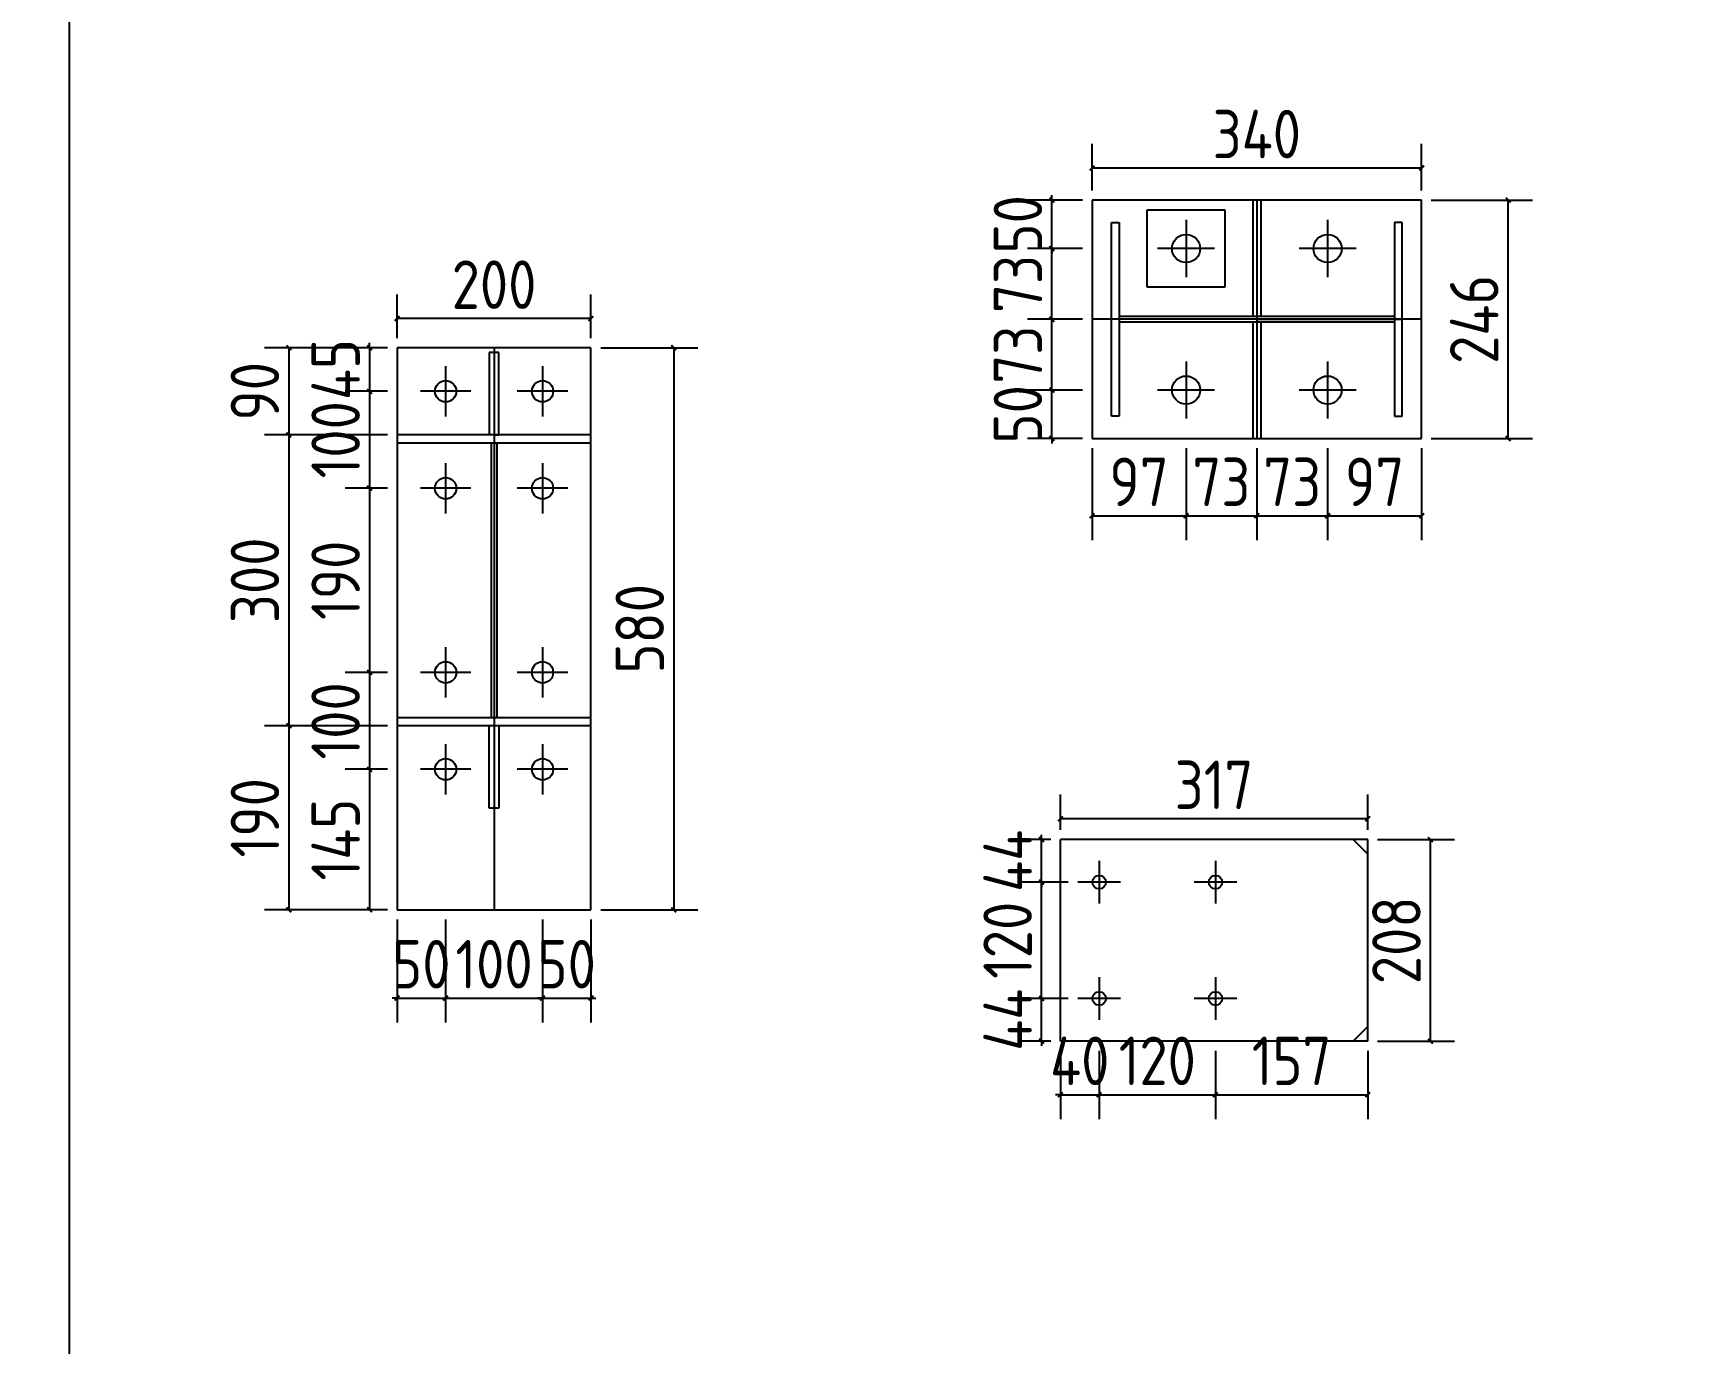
# Model space of a CAD drawing. Extents: x 533809 to 747315, y -17138 to 180511.
# Drawn here: x 640314 to 643712, y 163526 to 166230 of the extents above; entities that cross this region are included whole.
import ezdxf

# ---------------------------------------------------------------- set-up
doc = ezdxf.new("R2010")
doc.units = 0
doc.header["$LTSCALE"] = 1000
doc.header["$MEASUREMENT"] = 0
doc.styles.get("Standard").update_dxf_attribs({"font": 'gbenor.shx', "bigfont": 'gbcbig.shx'})
doc.dimstyles.get("Standard").update_dxf_attribs({"dimscale": 100, "dimtxt": 3.5, "dimasz": 1, "dimexe": 2.5, "dimexo": 3, "dimgap": 1.5, "dimtad": 1, "dimdec": 0, "dimzin": 0, "dimdsep": 46, "dimtxsty": 'Standard', "dimblk": 'ARCHTICK', "dimcen": 0.09, "dimadec": 0, "dimazin": 0, "dimtfac": 1, "dimtdec": 0, "dimtix": 1, "dimtmove": 2, "dimatfit": 3, "dimfxl": 1, "dimtolj": 1, "dimtzin": 0, "dimarcsym": 0})

# ---------------------------------------------------------------- blocks, each defined once
blk = doc.blocks.new('_ArchTick')
at = {"color": 0, "linetype": 'ByBlock', "const_width": 0.4}
blk.add_lwpolyline([(-0.5, -0.5), (0.5, 0.5)], dxfattribs=at)
blk = doc.blocks.new('*D129')
at = {"color": 3, "lineweight": -2}
for p, q in [((641045, 165580.4), (640958.2, 165580.4)), ((641008.2, 165580.4), (641008.2, 165590.4)), ((641008.2, 165580.4), (641008.2, 165490.4)), ((641045, 165490.4), (640958.2, 165490.4)), ((641008.2, 165490.4), (641008.2, 165480.4))]:
    blk.add_line(p, q, dxfattribs=at)
at = {"layer": 'Defpoints', "color": 0}
for p in [(641065, 165580.4), (641008.2, 165490.4), (641065, 165490.4)]:
    blk.add_point(p, dxfattribs=at)
at = {"color": 3, "lineweight": -2, "xscale": 10, "yscale": 10, "zscale": 10}
for p, rotation in [((641008.2, 165580.4), 270), ((641008.2, 165490.4), 90)]:
    blk.add_blockref('_ArchTick', p, dxfattribs=dict(at, rotation=rotation))
at = {"color": 0, "insert": (640938.2, 165535.4), "char_height": 100, "attachment_point": 5, "rotation": 90}
blk.add_mtext('\\A1;45', dxfattribs=at)
blk = doc.blocks.new('*D119')
at = {"color": 3, "lineweight": -2}
for p, q in [((641045, 165490.4), (640958.2, 165490.4)), ((641008.2, 165490.4), (641008.2, 165290.4)), ((641045, 165290.4), (640958.2, 165290.4))]:
    blk.add_line(p, q, dxfattribs=at)
at = {"layer": 'Defpoints', "color": 0}
for p in [(641065, 165490.4), (641008.2, 165290.4), (641065, 165290.4)]:
    blk.add_point(p, dxfattribs=at)
at = {"color": 3, "lineweight": -2, "xscale": 10, "yscale": 10, "zscale": 10}
for p, rotation in [((641008.2, 165490.4), 90), ((641008.2, 165290.4), 270)]:
    blk.add_blockref('_ArchTick', p, dxfattribs=dict(at, rotation=rotation))
at = {"color": 0, "insert": (640938.2, 165390.4), "char_height": 100, "attachment_point": 5, "rotation": 90}
blk.add_mtext('\\A1;100', dxfattribs=at)
blk = doc.blocks.new('*D120')
at = {"color": 3, "lineweight": -2}
for p, q in [((641045, 165290.4), (640958.2, 165290.4)), ((641008.2, 165290.4), (641008.2, 164910.4)), ((641045, 164910.4), (640958.2, 164910.4))]:
    blk.add_line(p, q, dxfattribs=at)
at = {"layer": 'Defpoints', "color": 0}
for p in [(641065, 165290.4), (641008.2, 164910.4), (641065, 164910.4)]:
    blk.add_point(p, dxfattribs=at)
at = {"color": 3, "lineweight": -2, "xscale": 10, "yscale": 10, "zscale": 10}
for p, rotation in [((641008.2, 165290.4), 90), ((641008.2, 164910.4), 270)]:
    blk.add_blockref('_ArchTick', p, dxfattribs=dict(at, rotation=rotation))
at = {"color": 0, "insert": (640938.2, 165100.4), "char_height": 100, "attachment_point": 5, "rotation": 90}
blk.add_mtext('\\A1;190', dxfattribs=at)
blk = doc.blocks.new('*D121')
at = {"color": 3, "lineweight": -2}
for p, q in [((641045, 164910.4), (640958.2, 164910.4)), ((641008.2, 164910.4), (641008.2, 164710.4)), ((641045, 164710.4), (640958.2, 164710.4))]:
    blk.add_line(p, q, dxfattribs=at)
at = {"layer": 'Defpoints', "color": 0}
for p in [(641065, 164910.4), (641008.2, 164710.4), (641065, 164710.4)]:
    blk.add_point(p, dxfattribs=at)
at = {"color": 3, "lineweight": -2, "xscale": 10, "yscale": 10, "zscale": 10}
for p, rotation in [((641008.2, 164910.4), 90), ((641008.2, 164710.4), 270)]:
    blk.add_blockref('_ArchTick', p, dxfattribs=dict(at, rotation=rotation))
at = {"color": 0, "insert": (640938.2, 164810.4), "char_height": 100, "attachment_point": 5, "rotation": 90}
blk.add_mtext('\\A1;100', dxfattribs=at)
blk = doc.blocks.new('*D130')
at = {"color": 3, "lineweight": -2}
for p, q in [((641045, 164710.4), (640958.2, 164710.4)), ((641008.2, 164710.4), (641008.2, 164420.4)), ((641045, 164420.4), (640958.2, 164420.4))]:
    blk.add_line(p, q, dxfattribs=at)
at = {"layer": 'Defpoints', "color": 0}
for p in [(641065, 164710.4), (641008.2, 164420.4), (641065, 164420.4)]:
    blk.add_point(p, dxfattribs=at)
at = {"color": 3, "lineweight": -2, "xscale": 10, "yscale": 10, "zscale": 10}
for p, rotation in [((641008.2, 164710.4), 90), ((641008.2, 164420.4), 270)]:
    blk.add_blockref('_ArchTick', p, dxfattribs=dict(at, rotation=rotation))
at = {"color": 0, "insert": (640938.2, 164565.4), "char_height": 100, "attachment_point": 5, "rotation": 90}
blk.add_mtext('\\A1;145', dxfattribs=at)
blk = doc.blocks.new('*D122')
at = {"color": 3, "lineweight": -2}
for p, q in [((641065, 164400.4), (641065, 164188.3)), ((641165, 164400.4), (641165, 164188.3)), ((641065, 164238.3), (641055, 164238.3)), ((641065, 164238.3), (641165, 164238.3)), ((641165, 164238.3), (641175, 164238.3))]:
    blk.add_line(p, q, dxfattribs=at)
at = {"layer": 'Defpoints', "color": 0}
for p in [(641065, 164420.4), (641165, 164420.4), (641165, 164238.3)]:
    blk.add_point(p, dxfattribs=at)
at = {"color": 3, "lineweight": -2, "xscale": 10, "yscale": 10, "zscale": 10}
blk.add_blockref('_ArchTick', (641065, 164238.3), dxfattribs=at)
at = {"color": 3, "lineweight": -2, "xscale": 10, "yscale": 10, "zscale": 10, "rotation": 180}
blk.add_blockref('_ArchTick', (641165, 164238.3), dxfattribs=at)
at = {"color": 0, "insert": (641115, 164308.3), "char_height": 100, "attachment_point": 5}
blk.add_mtext('\\A1;50', dxfattribs=at)
blk = doc.blocks.new('*D123')
at = {"color": 3, "lineweight": -2}
for p, q in [((641165, 164400.4), (641165, 164188.3)), ((641365, 164400.4), (641365, 164188.3)), ((641165, 164238.3), (641365, 164238.3))]:
    blk.add_line(p, q, dxfattribs=at)
at = {"layer": 'Defpoints', "color": 0}
for p in [(641165, 164420.4), (641365, 164420.4), (641365, 164238.3)]:
    blk.add_point(p, dxfattribs=at)
at = {"color": 3, "lineweight": -2, "xscale": 10, "yscale": 10, "zscale": 10, "rotation": 180}
blk.add_blockref('_ArchTick', (641165, 164238.3), dxfattribs=at)
at = {"color": 3, "lineweight": -2, "xscale": 10, "yscale": 10, "zscale": 10}
blk.add_blockref('_ArchTick', (641365, 164238.3), dxfattribs=at)
at = {"color": 0, "insert": (641265, 164308.3), "char_height": 100, "attachment_point": 5}
blk.add_mtext('\\A1;100', dxfattribs=at)
blk = doc.blocks.new('*D131')
at = {"color": 3, "lineweight": -2}
for p, q in [((641365, 164400.4), (641365, 164188.3)), ((641465, 164400.4), (641465, 164188.3)), ((641365, 164238.3), (641355, 164238.3)), ((641365, 164238.3), (641465, 164238.3)), ((641465, 164238.3), (641475, 164238.3))]:
    blk.add_line(p, q, dxfattribs=at)
at = {"layer": 'Defpoints', "color": 0}
for p in [(641365, 164420.4), (641465, 164420.4), (641465, 164238.3)]:
    blk.add_point(p, dxfattribs=at)
at = {"color": 3, "lineweight": -2, "xscale": 10, "yscale": 10, "zscale": 10}
blk.add_blockref('_ArchTick', (641365, 164238.3), dxfattribs=at)
at = {"color": 3, "lineweight": -2, "xscale": 10, "yscale": 10, "zscale": 10, "rotation": 180}
blk.add_blockref('_ArchTick', (641465, 164238.3), dxfattribs=at)
at = {"color": 0, "insert": (641415, 164308.3), "char_height": 100, "attachment_point": 5}
blk.add_mtext('\\A1;50', dxfattribs=at)
blk = doc.blocks.new('*D124')
at = {"color": 3, "lineweight": -2}
for p, q in [((641045, 165580.4), (640791.7, 165580.4)), ((640841.7, 165580.4), (640841.7, 165400.4)), ((641045, 165400.4), (640791.7, 165400.4))]:
    blk.add_line(p, q, dxfattribs=at)
at = {"layer": 'Defpoints', "color": 0}
for p in [(641065, 165580.4), (640841.7, 165400.4), (641065, 165400.4)]:
    blk.add_point(p, dxfattribs=at)
at = {"color": 3, "lineweight": -2, "xscale": 10, "yscale": 10, "zscale": 10}
for p, rotation in [((640841.7, 165580.4), 90), ((640841.7, 165400.4), 270)]:
    blk.add_blockref('_ArchTick', p, dxfattribs=dict(at, rotation=rotation))
at = {"color": 0, "insert": (640771.7, 165490.4), "char_height": 100, "attachment_point": 5, "rotation": 90}
blk.add_mtext('\\A1;90', dxfattribs=at)
blk = doc.blocks.new('*D125')
at = {"color": 3, "lineweight": -2}
for p, q in [((641045, 165400.4), (640791.7, 165400.4)), ((640841.7, 165400.4), (640841.7, 164800.4)), ((641045, 164800.4), (640791.7, 164800.4))]:
    blk.add_line(p, q, dxfattribs=at)
at = {"layer": 'Defpoints', "color": 0}
for p in [(641065, 165400.4), (640841.7, 164800.4), (641065, 164800.4)]:
    blk.add_point(p, dxfattribs=at)
at = {"color": 3, "lineweight": -2, "xscale": 10, "yscale": 10, "zscale": 10}
for p, rotation in [((640841.7, 165400.4), 90), ((640841.7, 164800.4), 270)]:
    blk.add_blockref('_ArchTick', p, dxfattribs=dict(at, rotation=rotation))
at = {"color": 0, "insert": (640771.7, 165100.4), "char_height": 100, "attachment_point": 5, "rotation": 90}
blk.add_mtext('\\A1;300', dxfattribs=at)
blk = doc.blocks.new('*D126')
at = {"color": 3, "lineweight": -2}
for p, q in [((641045, 164800.4), (640791.7, 164800.4)), ((640841.7, 164800.4), (640841.7, 164420.4)), ((641045, 164420.4), (640791.7, 164420.4))]:
    blk.add_line(p, q, dxfattribs=at)
at = {"layer": 'Defpoints', "color": 0}
for p in [(641065, 164800.4), (640841.7, 164420.4), (641065, 164420.4)]:
    blk.add_point(p, dxfattribs=at)
at = {"color": 3, "lineweight": -2, "xscale": 10, "yscale": 10, "zscale": 10}
for p, rotation in [((640841.7, 164800.4), 90), ((640841.7, 164420.4), 270)]:
    blk.add_blockref('_ArchTick', p, dxfattribs=dict(at, rotation=rotation))
at = {"color": 0, "insert": (640771.7, 164610.4), "char_height": 100, "attachment_point": 5, "rotation": 90}
blk.add_mtext('\\A1;190', dxfattribs=at)
blk = doc.blocks.new('*D127')
at = {"color": 3, "lineweight": -2}
for p, q in [((641485, 165580.4), (641685.7, 165580.4)), ((641635.7, 165580.4), (641635.7, 164420.4)), ((641485, 164420.4), (641685.7, 164420.4))]:
    blk.add_line(p, q, dxfattribs=at)
at = {"layer": 'Defpoints', "color": 0}
for p in [(641465, 165580.4), (641465, 164420.4), (641635.7, 164420.4)]:
    blk.add_point(p, dxfattribs=at)
at = {"color": 3, "lineweight": -2, "xscale": 10, "yscale": 10, "zscale": 10}
for p, rotation in [((641635.7, 165580.4), 90), ((641635.7, 164420.4), 270)]:
    blk.add_blockref('_ArchTick', p, dxfattribs=dict(at, rotation=rotation))
at = {"color": 0, "insert": (641565.7, 165000.4), "char_height": 100, "attachment_point": 5, "rotation": 90}
blk.add_mtext('\\A1;580', dxfattribs=at)
blk = doc.blocks.new('*D128')
at = {"color": 3, "lineweight": -2}
for p, q in [((641065, 165600.4), (641065, 165690.5)), ((641465, 165600.4), (641465, 165690.5)), ((641465, 165640.5), (641065, 165640.5))]:
    blk.add_line(p, q, dxfattribs=at)
at = {"layer": 'Defpoints', "color": 0}
for p in [(641065, 165640.5), (641065, 165580.4), (641465, 165580.4)]:
    blk.add_point(p, dxfattribs=at)
at = {"color": 3, "lineweight": -2, "xscale": 10, "yscale": 10, "zscale": 10, "rotation": 180}
blk.add_blockref('_ArchTick', (641065, 165640.5), dxfattribs=at)
at = {"color": 3, "lineweight": -2, "xscale": 10, "yscale": 10, "zscale": 10}
blk.add_blockref('_ArchTick', (641465, 165640.5), dxfattribs=at)
at = {"color": 0, "insert": (641265, 165710.5), "char_height": 100, "attachment_point": 5}
blk.add_mtext('\\A1;200', dxfattribs=at)
blk = doc.blocks.new('*D135')
at = {"color": 3, "lineweight": -2}
for p, q in [((642498.7, 165373), (642498.7, 165183.6)), ((642692.7, 165373), (642692.7, 165183.6)), ((642498.7, 165233.6), (642692.7, 165233.6))]:
    blk.add_line(p, q, dxfattribs=at)
at = {"layer": 'Defpoints', "color": 0}
for p in [(642498.7, 165393), (642692.7, 165393), (642692.7, 165233.6)]:
    blk.add_point(p, dxfattribs=at)
at = {"color": 3, "lineweight": -2, "xscale": 10, "yscale": 10, "zscale": 10, "rotation": 180}
blk.add_blockref('_ArchTick', (642498.7, 165233.6), dxfattribs=at)
at = {"color": 3, "lineweight": -2, "xscale": 10, "yscale": 10, "zscale": 10}
blk.add_blockref('_ArchTick', (642692.7, 165233.6), dxfattribs=at)
at = {"color": 0, "insert": (642595.7, 165303.6), "char_height": 100, "attachment_point": 5}
blk.add_mtext('\\A1;97', dxfattribs=at)
blk = doc.blocks.new('*D136')
at = {"color": 3, "lineweight": -2}
for p, q in [((642692.7, 165373), (642692.7, 165183.6)), ((642838.7, 165373), (642838.7, 165183.6)), ((642692.7, 165233.6), (642838.7, 165233.6))]:
    blk.add_line(p, q, dxfattribs=at)
at = {"layer": 'Defpoints', "color": 0}
for p in [(642692.7, 165393), (642838.7, 165393), (642838.7, 165233.6)]:
    blk.add_point(p, dxfattribs=at)
at = {"color": 3, "lineweight": -2, "xscale": 10, "yscale": 10, "zscale": 10, "rotation": 180}
blk.add_blockref('_ArchTick', (642692.7, 165233.6), dxfattribs=at)
at = {"color": 3, "lineweight": -2, "xscale": 10, "yscale": 10, "zscale": 10}
blk.add_blockref('_ArchTick', (642838.7, 165233.6), dxfattribs=at)
at = {"color": 0, "insert": (642765.7, 165303.6), "char_height": 100, "attachment_point": 5}
blk.add_mtext('\\A1;73', dxfattribs=at)
blk = doc.blocks.new('*D137')
at = {"color": 3, "lineweight": -2}
for p, q in [((642838.7, 165373), (642838.7, 165183.6)), ((642984.7, 165373), (642984.7, 165183.6)), ((642838.7, 165233.6), (642984.7, 165233.6))]:
    blk.add_line(p, q, dxfattribs=at)
at = {"layer": 'Defpoints', "color": 0}
for p in [(642838.7, 165393), (642984.7, 165393), (642984.7, 165233.6)]:
    blk.add_point(p, dxfattribs=at)
at = {"color": 3, "lineweight": -2, "xscale": 10, "yscale": 10, "zscale": 10, "rotation": 180}
blk.add_blockref('_ArchTick', (642838.7, 165233.6), dxfattribs=at)
at = {"color": 3, "lineweight": -2, "xscale": 10, "yscale": 10, "zscale": 10}
blk.add_blockref('_ArchTick', (642984.7, 165233.6), dxfattribs=at)
at = {"color": 0, "insert": (642911.7, 165303.6), "char_height": 100, "attachment_point": 5}
blk.add_mtext('\\A1;73', dxfattribs=at)
blk = doc.blocks.new('*D138')
at = {"color": 3, "lineweight": -2}
for p, q in [((642984.7, 165373), (642984.7, 165183.6)), ((643178.7, 165373), (643178.7, 165183.6)), ((642984.7, 165233.6), (643178.7, 165233.6))]:
    blk.add_line(p, q, dxfattribs=at)
at = {"layer": 'Defpoints', "color": 0}
for p in [(642984.7, 165393), (643178.7, 165393), (643178.7, 165233.6)]:
    blk.add_point(p, dxfattribs=at)
at = {"color": 3, "lineweight": -2, "xscale": 10, "yscale": 10, "zscale": 10, "rotation": 180}
blk.add_blockref('_ArchTick', (642984.7, 165233.6), dxfattribs=at)
at = {"color": 3, "lineweight": -2, "xscale": 10, "yscale": 10, "zscale": 10}
blk.add_blockref('_ArchTick', (643178.7, 165233.6), dxfattribs=at)
at = {"color": 0, "insert": (643081.7, 165303.6), "char_height": 100, "attachment_point": 5}
blk.add_mtext('\\A1;97', dxfattribs=at)
blk = doc.blocks.new('*D134')
at = {"color": 3, "lineweight": -2}
for p, q in [((642478.7, 165493), (642365.8, 165493)), ((642415.8, 165493), (642415.8, 165503)), ((642415.8, 165393), (642415.8, 165493)), ((642478.7, 165393), (642365.8, 165393)), ((642415.8, 165393), (642415.8, 165383))]:
    blk.add_line(p, q, dxfattribs=at)
at = {"layer": 'Defpoints', "color": 0}
for p in [(642415.8, 165493), (642498.7, 165493), (642498.7, 165393)]:
    blk.add_point(p, dxfattribs=at)
at = {"color": 3, "lineweight": -2, "xscale": 10, "yscale": 10, "zscale": 10}
for p, rotation in [((642415.8, 165493), 270), ((642415.8, 165393), 90)]:
    blk.add_blockref('_ArchTick', p, dxfattribs=dict(at, rotation=rotation))
at = {"color": 0, "insert": (642345.8, 165443), "char_height": 100, "attachment_point": 5, "rotation": 90}
blk.add_mtext('\\A1;50', dxfattribs=at)
blk = doc.blocks.new('*D139')
at = {"color": 3, "lineweight": -2}
for p, q in [((642478.7, 165639), (642365.8, 165639)), ((642415.8, 165493), (642415.8, 165639)), ((642478.7, 165493), (642365.8, 165493))]:
    blk.add_line(p, q, dxfattribs=at)
at = {"layer": 'Defpoints', "color": 0}
for p in [(642415.8, 165639), (642498.7, 165639), (642498.7, 165493)]:
    blk.add_point(p, dxfattribs=at)
at = {"color": 3, "lineweight": -2, "xscale": 10, "yscale": 10, "zscale": 10}
for p, rotation in [((642415.8, 165639), 90), ((642415.8, 165493), 270)]:
    blk.add_blockref('_ArchTick', p, dxfattribs=dict(at, rotation=rotation))
at = {"color": 0, "insert": (642345.8, 165566), "char_height": 100, "attachment_point": 5, "rotation": 90}
blk.add_mtext('\\A1;73', dxfattribs=at)
blk = doc.blocks.new('*D140')
at = {"color": 3, "lineweight": -2}
for p, q in [((642478.7, 165785), (642365.8, 165785)), ((642415.8, 165639), (642415.8, 165785)), ((642478.7, 165639), (642365.8, 165639))]:
    blk.add_line(p, q, dxfattribs=at)
at = {"layer": 'Defpoints', "color": 0}
for p in [(642415.8, 165785), (642498.7, 165785), (642498.7, 165639)]:
    blk.add_point(p, dxfattribs=at)
at = {"color": 3, "lineweight": -2, "xscale": 10, "yscale": 10, "zscale": 10}
for p, rotation in [((642415.8, 165785), 90), ((642415.8, 165639), 270)]:
    blk.add_blockref('_ArchTick', p, dxfattribs=dict(at, rotation=rotation))
at = {"color": 0, "insert": (642345.8, 165712), "char_height": 100, "attachment_point": 5, "rotation": 90}
blk.add_mtext('\\A1;73', dxfattribs=at)
blk = doc.blocks.new('*D141')
at = {"color": 3, "lineweight": -2}
for p, q in [((642478.7, 165885), (642365.8, 165885)), ((642415.8, 165885), (642415.8, 165895)), ((642415.8, 165785), (642415.8, 165885)), ((642478.7, 165785), (642365.8, 165785)), ((642415.8, 165785), (642415.8, 165775))]:
    blk.add_line(p, q, dxfattribs=at)
at = {"layer": 'Defpoints', "color": 0}
for p in [(642415.8, 165885), (642498.7, 165885), (642498.7, 165785)]:
    blk.add_point(p, dxfattribs=at)
at = {"color": 3, "lineweight": -2, "xscale": 10, "yscale": 10, "zscale": 10}
for p, rotation in [((642415.8, 165885), 270), ((642415.8, 165785), 90)]:
    blk.add_blockref('_ArchTick', p, dxfattribs=dict(at, rotation=rotation))
at = {"color": 0, "insert": (642345.8, 165835), "char_height": 100, "attachment_point": 5, "rotation": 90}
blk.add_mtext('\\A1;50', dxfattribs=at)
blk = doc.blocks.new('*D142')
at = {"color": 3, "lineweight": -2}
for p, q in [((642498.7, 165905), (642498.7, 166001.2)), ((643178.7, 165905), (643178.7, 166001.2)), ((643178.7, 165951.2), (642498.7, 165951.2))]:
    blk.add_line(p, q, dxfattribs=at)
at = {"layer": 'Defpoints', "color": 0}
for p in [(642498.7, 165951.2), (642498.7, 165885), (643178.7, 165885)]:
    blk.add_point(p, dxfattribs=at)
at = {"color": 3, "lineweight": -2, "xscale": 10, "yscale": 10, "zscale": 10, "rotation": 180}
blk.add_blockref('_ArchTick', (642498.7, 165951.2), dxfattribs=at)
at = {"color": 3, "lineweight": -2, "xscale": 10, "yscale": 10, "zscale": 10}
blk.add_blockref('_ArchTick', (643178.7, 165951.2), dxfattribs=at)
at = {"color": 0, "insert": (642838.7, 166021.2), "char_height": 100, "attachment_point": 5}
blk.add_mtext('\\A1;340', dxfattribs=at)
blk = doc.blocks.new('*D143')
at = {"color": 3, "lineweight": -2}
for p, q in [((643198.7, 165885), (643407.2, 165885)), ((643357.2, 165393), (643357.2, 165885)), ((643198.7, 165393), (643407.2, 165393))]:
    blk.add_line(p, q, dxfattribs=at)
at = {"layer": 'Defpoints', "color": 0}
for p in [(643178.7, 165885), (643357.2, 165885), (643178.7, 165393)]:
    blk.add_point(p, dxfattribs=at)
at = {"color": 3, "lineweight": -2, "xscale": 10, "yscale": 10, "zscale": 10}
for p, rotation in [((643357.2, 165885), 90), ((643357.2, 165393), 270)]:
    blk.add_blockref('_ArchTick', p, dxfattribs=dict(at, rotation=rotation))
at = {"color": 0, "insert": (643287.2, 165639), "char_height": 100, "attachment_point": 5, "rotation": 90}
blk.add_mtext('\\A1;246', dxfattribs=at)
blk = doc.blocks.new('*D309')
at = {"color": 3, "lineweight": -2}
for p, q in [((642449.4, 164237.5), (642344.6, 164237.5)), ((642394.6, 164237.5), (642394.6, 164247.5)), ((642394.6, 164149.5), (642394.6, 164237.5)), ((642413.4, 164149.5), (642344.6, 164149.5)), ((642394.6, 164149.5), (642394.6, 164139.5))]:
    blk.add_line(p, q, dxfattribs=at)
at = {"layer": 'Defpoints', "color": 0}
for p in [(642394.6, 164237.5), (642469.4, 164237.5), (642433.4, 164149.5)]:
    blk.add_point(p, dxfattribs=at)
at = {"color": 3, "lineweight": -2, "xscale": 10, "yscale": 10, "zscale": 10}
for p, rotation in [((642394.6, 164237.5), 270), ((642394.6, 164149.5), 90)]:
    blk.add_blockref('_ArchTick', p, dxfattribs=dict(at, rotation=rotation))
at = {"color": 0, "insert": (642324.6, 164193.5), "char_height": 100, "attachment_point": 5, "rotation": 90}
blk.add_mtext('\\A1;44', dxfattribs=at)
blk = doc.blocks.new('*D310')
at = {"color": 3, "lineweight": -2}
for p, q in [((642449.4, 164477.5), (642344.6, 164477.5)), ((642394.6, 164237.5), (642394.6, 164477.5)), ((642449.4, 164237.5), (642344.6, 164237.5))]:
    blk.add_line(p, q, dxfattribs=at)
at = {"layer": 'Defpoints', "color": 0}
for p in [(642394.6, 164477.5), (642469.4, 164477.5), (642469.4, 164237.5)]:
    blk.add_point(p, dxfattribs=at)
at = {"color": 3, "lineweight": -2, "xscale": 10, "yscale": 10, "zscale": 10}
for p, rotation in [((642394.6, 164477.5), 90), ((642394.6, 164237.5), 270)]:
    blk.add_blockref('_ArchTick', p, dxfattribs=dict(at, rotation=rotation))
at = {"color": 0, "insert": (642324.6, 164357.5), "char_height": 100, "attachment_point": 5, "rotation": 90}
blk.add_mtext('\\A1;120', dxfattribs=at)
blk = doc.blocks.new('*D311')
at = {"color": 3, "lineweight": -2}
for p, q in [((642394.6, 164565.5), (642394.6, 164575.5)), ((642413.4, 164565.5), (642344.6, 164565.5)), ((642394.6, 164477.5), (642394.6, 164565.5)), ((642449.4, 164477.5), (642344.6, 164477.5)), ((642394.6, 164477.5), (642394.6, 164467.5))]:
    blk.add_line(p, q, dxfattribs=at)
at = {"layer": 'Defpoints', "color": 0}
for p in [(642394.6, 164565.5), (642433.4, 164565.5), (642469.4, 164477.5)]:
    blk.add_point(p, dxfattribs=at)
at = {"color": 3, "lineweight": -2, "xscale": 10, "yscale": 10, "zscale": 10}
for p, rotation in [((642394.6, 164565.5), 270), ((642394.6, 164477.5), 90)]:
    blk.add_blockref('_ArchTick', p, dxfattribs=dict(at, rotation=rotation))
at = {"color": 0, "insert": (642324.6, 164521.5), "char_height": 100, "attachment_point": 5, "rotation": 90}
blk.add_mtext('\\A1;44', dxfattribs=at)
blk = doc.blocks.new('*D304')
at = {"color": 3, "lineweight": -2}
for p, q in [((642433.4, 164129.5), (642433.4, 163988.8)), ((642513.4, 164129.5), (642513.4, 163988.8)), ((642433.4, 164038.8), (642423.4, 164038.8)), ((642433.4, 164038.8), (642513.4, 164038.8)), ((642513.4, 164038.8), (642523.4, 164038.8))]:
    blk.add_line(p, q, dxfattribs=at)
at = {"layer": 'Defpoints', "color": 0}
for p in [(642433.4, 164149.5), (642513.4, 164149.5), (642513.4, 164038.8)]:
    blk.add_point(p, dxfattribs=at)
at = {"color": 3, "lineweight": -2, "xscale": 10, "yscale": 10, "zscale": 10}
blk.add_blockref('_ArchTick', (642433.4, 164038.8), dxfattribs=at)
at = {"color": 3, "lineweight": -2, "xscale": 10, "yscale": 10, "zscale": 10, "rotation": 180}
blk.add_blockref('_ArchTick', (642513.4, 164038.8), dxfattribs=at)
at = {"color": 0, "insert": (642473.4, 164108.8), "char_height": 100, "attachment_point": 5}
blk.add_mtext('\\A1;40', dxfattribs=at)
blk = doc.blocks.new('*D305')
at = {"color": 3, "lineweight": -2}
for p, q in [((642513.4, 164129.5), (642513.4, 163988.8)), ((642753.4, 164129.5), (642753.4, 163988.8)), ((642513.4, 164038.8), (642753.4, 164038.8))]:
    blk.add_line(p, q, dxfattribs=at)
at = {"layer": 'Defpoints', "color": 0}
for p in [(642513.4, 164149.5), (642753.4, 164149.5), (642753.4, 164038.8)]:
    blk.add_point(p, dxfattribs=at)
at = {"color": 3, "lineweight": -2, "xscale": 10, "yscale": 10, "zscale": 10, "rotation": 180}
blk.add_blockref('_ArchTick', (642513.4, 164038.8), dxfattribs=at)
at = {"color": 3, "lineweight": -2, "xscale": 10, "yscale": 10, "zscale": 10}
blk.add_blockref('_ArchTick', (642753.4, 164038.8), dxfattribs=at)
at = {"color": 0, "insert": (642633.4, 164108.8), "char_height": 100, "attachment_point": 5}
blk.add_mtext('\\A1;120', dxfattribs=at)
blk = doc.blocks.new('*D306')
at = {"color": 3, "lineweight": -2}
for p, q in [((642753.4, 164129.5), (642753.4, 163988.8)), ((643067.4, 164129.5), (643067.4, 163988.8)), ((642753.4, 164038.8), (643067.4, 164038.8))]:
    blk.add_line(p, q, dxfattribs=at)
at = {"layer": 'Defpoints', "color": 0}
for p in [(642753.4, 164149.5), (643067.4, 164149.5), (643067.4, 164038.8)]:
    blk.add_point(p, dxfattribs=at)
at = {"color": 3, "lineweight": -2, "xscale": 10, "yscale": 10, "zscale": 10, "rotation": 180}
blk.add_blockref('_ArchTick', (642753.4, 164038.8), dxfattribs=at)
at = {"color": 3, "lineweight": -2, "xscale": 10, "yscale": 10, "zscale": 10}
blk.add_blockref('_ArchTick', (643067.4, 164038.8), dxfattribs=at)
at = {"color": 0, "insert": (642910.4, 164108.8), "char_height": 100, "attachment_point": 5}
blk.add_mtext('\\A1;157', dxfattribs=at)
blk = doc.blocks.new('*D307')
at = {"color": 3, "lineweight": -2}
for p, q in [((642433.4, 164585.5), (642433.4, 164658.4)), ((643067.4, 164585.5), (643067.4, 164658.4)), ((643067.4, 164608.4), (642433.4, 164608.4))]:
    blk.add_line(p, q, dxfattribs=at)
at = {"layer": 'Defpoints', "color": 0}
for p in [(642433.4, 164608.4), (642433.4, 164565.5), (643067.4, 164565.5)]:
    blk.add_point(p, dxfattribs=at)
at = {"color": 3, "lineweight": -2, "xscale": 10, "yscale": 10, "zscale": 10, "rotation": 180}
blk.add_blockref('_ArchTick', (642433.4, 164608.4), dxfattribs=at)
at = {"color": 3, "lineweight": -2, "xscale": 10, "yscale": 10, "zscale": 10}
blk.add_blockref('_ArchTick', (643067.4, 164608.4), dxfattribs=at)
at = {"color": 0, "insert": (642750.4, 164678.4), "char_height": 100, "attachment_point": 5}
blk.add_mtext('\\A1;317', dxfattribs=at)
blk = doc.blocks.new('*D308')
at = {"color": 3, "lineweight": -2}
for p, q in [((643087.4, 164565.5), (643246.8, 164565.5)), ((643196.8, 164149.5), (643196.8, 164565.5)), ((643087.4, 164149.5), (643246.8, 164149.5))]:
    blk.add_line(p, q, dxfattribs=at)
at = {"layer": 'Defpoints', "color": 0}
for p in [(643067.4, 164565.5), (643196.8, 164565.5), (643067.4, 164149.5)]:
    blk.add_point(p, dxfattribs=at)
at = {"color": 3, "lineweight": -2, "xscale": 10, "yscale": 10, "zscale": 10}
for p, rotation in [((643196.8, 164565.5), 90), ((643196.8, 164149.5), 270)]:
    blk.add_blockref('_ArchTick', p, dxfattribs=dict(at, rotation=rotation))
at = {"color": 0, "insert": (643126.8, 164357.5), "char_height": 100, "attachment_point": 5, "rotation": 90}
blk.add_mtext('\\A1;208', dxfattribs=at)

msp = doc.modelspace()

# ---------------------------------------------------------------- linework, layer by layer
for p, q in [((642498.7, 165885), (642498.7, 165393)), ((643178.7, 165885), (642498.7, 165885)), ((643178.7, 165393), (643178.7, 165885)), ((642692.7, 165844), (642692.7, 165726)), ((642984.7, 165844), (642984.7, 165726)), ((642751.7, 165785), (642633.7, 165785)), ((643043.7, 165785), (642925.7, 165785)), ((642838.7, 165639), (642538.7, 165639)), ((642838.7, 165639), (643138.7, 165639)), ((641065, 165580.4), (641065, 164420.4)), ((641465, 165580.4), (641065, 165580.4)), ((641465, 164420.4), (641465, 165580.4)), ((641165, 165542.4), (641165, 165438.4)), ((641365, 165542.4), (641365, 165438.4)), ((642692.7, 165552), (642692.7, 165434)), ((642984.7, 165552), (642984.7, 165434)), ((641217, 165490.4), (641113, 165490.4)), ((641417, 165490.4), (641313, 165490.4)), ((642751.7, 165493), (642633.7, 165493)), ((643043.7, 165493), (642925.7, 165493)), ((641065, 165400.4), (641065, 165384.4)), ((642498.7, 165393), (643178.7, 165393)), ((641165, 165342.4), (641165, 165238.4)), ((641365, 165342.4), (641365, 165238.4)), ((641217, 165290.4), (641113, 165290.4)), ((641417, 165290.4), (641313, 165290.4)), ((641165, 164962.4), (641165, 164858.4)), ((641365, 164962.4), (641365, 164858.4)), ((641217, 164910.4), (641113, 164910.4)), ((641417, 164910.4), (641313, 164910.4)), ((641165, 164762.4), (641165, 164658.4)), ((641365, 164762.4), (641365, 164658.4)), ((641217, 164710.4), (641113, 164710.4)), ((641417, 164710.4), (641313, 164710.4)), ((643067.4, 164565.5), (642433.4, 164565.5)), ((642433.4, 164149.5), (642433.4, 164565.5)), ((643037.4, 164565.5), (643067.4, 164535.5)), ((643067.4, 164149.5), (643067.4, 164565.5)), ((642513.4, 164521.5), (642513.4, 164433.5)), ((642753.4, 164521.5), (642753.4, 164433.5)), ((642557.4, 164477.5), (642469.4, 164477.5)), ((642797.4, 164477.5), (642709.4, 164477.5)), ((641065, 164420.4), (641465, 164420.4)), ((642513.4, 164281.5), (642513.4, 164193.5)), ((642753.4, 164281.5), (642753.4, 164193.5)), ((642557.4, 164237.5), (642469.4, 164237.5)), ((642797.4, 164237.5), (642709.4, 164237.5)), ((643037.4, 164149.5), (643067.4, 164179.5)), ((643067.4, 164149.5), (642433.4, 164149.5))]:
    msp.add_line(p, q)
at = {"color": 2}
for p, q in [((642612.7, 165785), (642612.7, 165865)), ((642612.7, 165865), (642772.7, 165865)), ((642772.7, 165865), (642772.7, 165705)), ((642830.7, 165885), (642830.7, 165645)), ((642846.7, 165885), (642846.7, 165645)), ((642612.7, 165705), (642612.7, 165785)), ((642772.7, 165705), (642612.7, 165705)), ((642830.7, 165633), (642830.7, 165393)), ((642846.7, 165633), (642846.7, 165393)), ((641275, 165570.4), (641255, 165570.4)), ((641255, 165570.4), (641255, 165400.4)), ((641275, 165400.4), (641275, 165570.4)), ((641265, 165400.4), (641275, 165400.4)), ((641255, 164630.4), (641255, 164800.4)), ((641275, 164800.4), (641275, 164630.4)), ((641275, 164630.4), (641255, 164630.4))]:
    msp.add_line(p, q, dxfattribs=at)
at = {"color": 1}
for p, q in [((642838.7, 165885), (642838.7, 165393)), ((643178.7, 165639), (642498.7, 165639)), ((641265, 165580.4), (641265, 164420.4))]:
    msp.add_line(p, q, dxfattribs=at)
at = {"color": 4}
for p, q in [((642538.7, 165639), (642538.7, 165839)), ((642538.7, 165839), (642554.7, 165839)), ((642554.7, 165839), (642554.7, 165439)), ((643138.7, 165839), (643122.7, 165839)), ((643122.7, 165839), (643122.7, 165439)), ((643138.7, 165639), (643138.7, 165839)), ((642538.7, 165439), (642538.7, 165639)), ((643122.7, 165645), (642554.7, 165645)), ((643122.7, 165633), (642554.7, 165633)), ((643138.7, 165439), (643138.7, 165639)), ((642554.7, 165439), (642538.7, 165439)), ((643122.7, 165439), (643138.7, 165439)), ((641465, 165400.4), (641065, 165400.4)), ((641065, 165384.4), (641465, 165384.4)), ((641259, 165384.4), (641259, 164816.4)), ((641271, 165384.4), (641271, 164816.4)), ((641465, 164816.4), (641065, 164816.4)), ((641465, 164800.4), (641065, 164800.4))]:
    msp.add_line(p, q, dxfattribs=at)
for points in [[(595839.1, 140362.3), (640389.1, 140362.3), (640389.1, 171862.3), (595839.1, 171862.3)], [(640389.1, 171862.3), (652269.1, 171862.3), (652269.1, 163462.3), (640389.1, 163462.3)]]:
    msp.add_lwpolyline(points, close=True)
for centre, radius in [((642692.7, 165785), 29), ((642984.7, 165785), 29), ((641165, 165490.4), 22), ((641365, 165490.4), 22), ((642692.7, 165493), 29), ((642984.7, 165493), 29), ((641165, 165290.4), 22), ((641365, 165290.4), 22), ((641165, 164910.4), 22), ((641365, 164910.4), 22), ((641165, 164710.4), 22), ((641365, 164710.4), 22), ((642513.4, 164477.5), 14), ((642753.4, 164477.5), 14), ((642513.4, 164237.5), 14), ((642753.4, 164237.5), 14)]:
    msp.add_circle(centre, radius)

# ---------------------------------------------------------------- dimensions: what is measured, and where the dimension line sits
for p1, p2, distance, picture, middle in [((643178.7, 165885), (642498.7, 165885), -66.2, '*D142', (642838.7, 166021.2)), ((643178.7, 165393), (643178.7, 165885), -178.5, '*D143', (643287.2, 165639)), ((641465, 165580.4), (641065, 165580.4), -60.1, '*D128', (641265, 165710.5)), ((641465, 165580.4), (641465, 164420.4), 170.8, '*D127', (641565.7, 165000.4)), ((643067.4, 164565.5), (642433.4, 164565.5), -42.9, '*D307', (642750.4, 164678.4)), ((643067.4, 164149.5), (643067.4, 164565.5), -129.4, '*D308', (643126.8, 164357.5))]:
    dim = msp.add_aligned_dim(p1=p1, p2=p2, distance=distance, dimstyle='Standard', override={"dimtxt": 1, "dimasz": 0.1, "dimexe": 0.5, "dimexo": 0.2, "dimgap": 0.2, "dimlfac": 0.5, "dimclrd": 3, "dimclre": 3})
    dim.commit()
    dim.dimension.update_dxf_attribs({"geometry": picture, "text_midpoint": middle})
for base, p1, p2, picture, middle in [((642415.8, 165885), (642498.7, 165785), (642498.7, 165885), '*D141', (642345.8, 165835)), ((642415.8, 165785), (642498.7, 165639), (642498.7, 165785), '*D140', (642345.8, 165712)), ((642415.8, 165639), (642498.7, 165493), (642498.7, 165639), '*D139', (642345.8, 165566)), ((641008.2, 165490.4), (641065, 165580.4), (641065, 165490.4), '*D129', (640938.2, 165535.4)), ((640841.7, 165400.4), (641065, 165580.4), (641065, 165400.4), '*D124', (640771.7, 165490.4)), ((641008.2, 165290.4), (641065, 165490.4), (641065, 165290.4), '*D119', (640938.2, 165390.4)), ((642415.8, 165493), (642498.7, 165393), (642498.7, 165493), '*D134', (642345.8, 165443)), ((640841.7, 164800.4), (641065, 165400.4), (641065, 164800.4), '*D125', (640771.7, 165100.4)), ((641008.2, 164910.4), (641065, 165290.4), (641065, 164910.4), '*D120', (640938.2, 165100.4)), ((641008.2, 164710.4), (641065, 164910.4), (641065, 164710.4), '*D121', (640938.2, 164810.4)), ((640841.7, 164420.4), (641065, 164800.4), (641065, 164420.4), '*D126', (640771.7, 164610.4)), ((641008.2, 164420.4), (641065, 164710.4), (641065, 164420.4), '*D130', (640938.2, 164565.4)), ((642394.6, 164565.5), (642469.4, 164477.5), (642433.4, 164565.5), '*D311', (642324.6, 164521.5)), ((642394.6, 164477.5), (642469.4, 164237.5), (642469.4, 164477.5), '*D310', (642324.6, 164357.5)), ((642394.6, 164237.5), (642433.4, 164149.5), (642469.4, 164237.5), '*D309', (642324.6, 164193.5))]:
    dim = msp.add_linear_dim(base=base, p1=p1, p2=p2, angle=90, dimstyle='Standard', override={"dimtxt": 1, "dimasz": 0.1, "dimexe": 0.5, "dimexo": 0.2, "dimgap": 0.2, "dimlfac": 0.5, "dimclrd": 3, "dimclre": 3})
    dim.commit()
    dim.dimension.update_dxf_attribs({"geometry": picture, "text_midpoint": middle})
for base, p1, p2, picture, middle in [((642692.7, 165233.6), (642498.7, 165393), (642692.7, 165393), '*D135', (642595.7, 165303.6)), ((642838.7, 165233.6), (642692.7, 165393), (642838.7, 165393), '*D136', (642765.7, 165303.6)), ((642984.7, 165233.6), (642838.7, 165393), (642984.7, 165393), '*D137', (642911.7, 165303.6)), ((643178.7, 165233.6), (642984.7, 165393), (643178.7, 165393), '*D138', (643081.7, 165303.6)), ((641165, 164238.3), (641065, 164420.4), (641165, 164420.4), '*D122', (641115, 164308.3)), ((641365, 164238.3), (641165, 164420.4), (641365, 164420.4), '*D123', (641265, 164308.3)), ((641465, 164238.3), (641365, 164420.4), (641465, 164420.4), '*D131', (641415, 164308.3)), ((642513.4, 164038.8), (642433.4, 164149.5), (642513.4, 164149.5), '*D304', (642473.4, 164108.8)), ((642753.4, 164038.8), (642513.4, 164149.5), (642753.4, 164149.5), '*D305', (642633.4, 164108.8)), ((643067.4, 164038.8), (642753.4, 164149.5), (643067.4, 164149.5), '*D306', (642910.4, 164108.8))]:
    dim = msp.add_linear_dim(base=base, p1=p1, p2=p2, dimstyle='Standard', override={"dimtxt": 1, "dimasz": 0.1, "dimexe": 0.5, "dimexo": 0.2, "dimgap": 0.2, "dimlfac": 0.5, "dimclrd": 3, "dimclre": 3})
    dim.commit()
    dim.dimension.update_dxf_attribs({"geometry": picture, "text_midpoint": middle})

doc.saveas('drawing.dxf')
